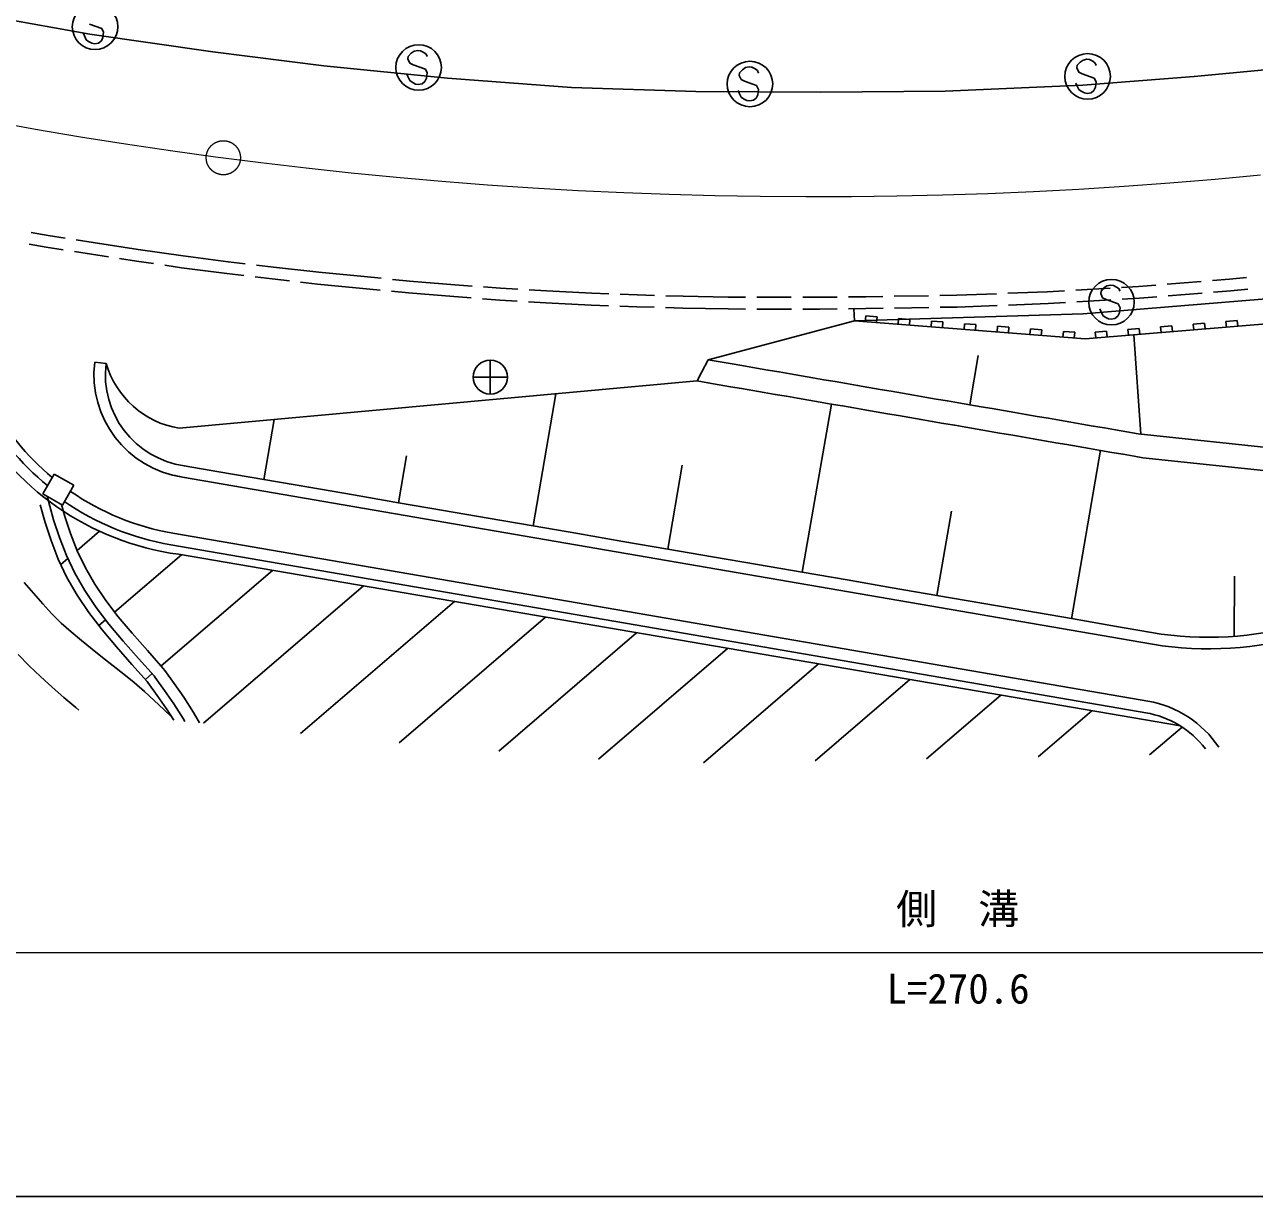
# Model space of a CAD drawing. Units: millimetres, scale not verified. Extents: x 40000 to 680000, y 20000 to 380000.
# Drawn here: x 386980 to 440996, y 205000 to 256487 of the extents above; entities that cross this region are included whole.
import ezdxf
from ezdxf.enums import TextEntityAlignment as Align

# ---------------------------------------------------------------- set-up
doc = ezdxf.new("R2010")
doc.units = ezdxf.units.MM
doc.header["$LTSCALE"] = 1000
doc.linetypes.add('CHAIN', pattern=[18.5, 12, -1.5, 3.5, -1.5])
for name, color, linetype, lineweight in [('M-BGD', 7, 'Continuous', 25), ('M-BMK', 2, 'CHAIN', 13), ('M-STR-HTXT', 7, 'Continuous', 13), ('M-STR-STRC', 7, 'Continuous', 25), ('M-TTL-BAND', 7, 'Continuous', 25)]:
    doc.layers.add(name, color=color, linetype=linetype, lineweight=lineweight)
doc.styles.add('ＭＳ ゴシック', font='')
doc.styles.get('ＭＳ ゴシック').set_extended_font_data('MS Gothic')

msp = doc.modelspace()

# ---------------------------------------------------------------- linework, layer by layer
at = {"layer": 'M-BGD'}
for p, q in [((389841, 256071), (384459, 257032)), ((395254, 255290), (389841, 256071)), ((400116, 254676), (395254, 255290)), ((405549, 254129), (400116, 254676)), ((443803, 254721), (438350, 254207)), ((411008, 253724), (405549, 254129)), ((438350, 254207), (433466, 253826)), ((416469, 253549), (411008, 253724)), ((421950, 253515), (416469, 253549)), ((427419, 253563), (421950, 253515)), ((433466, 253826), (427419, 253563)), ((387269, 247349), (388009, 247221)), ((388009, 247221), (388756, 247105)), ((389250, 247028), (389996, 246912)), ((389996, 246912), (391969, 246605)), ((387184, 246836), (387930, 246707)), ((387930, 246707), (388676, 246591)), ((389170, 246514), (389916, 246399)), ((389916, 246399), (390658, 246283)), ((391969, 246605), (393946, 246320)), ((393946, 246320), (395921, 246060)), ((391152, 246206), (391895, 246091)), ((391895, 246091), (392639, 245983)), ((393134, 245912), (393878, 245805)), ((393878, 245805), (395861, 245544)), ((395921, 246060), (396672, 245972)), ((397169, 245914), (397919, 245826)), ((397919, 245826), (399900, 245604)), ((395861, 245544), (396613, 245456)), ((397110, 245398), (397861, 245310)), ((397861, 245310), (398608, 245226)), ((399900, 245604), (401891, 245415)), ((401891, 245415), (402642, 245341)), ((403140, 245293), (403891, 245219)), ((439155, 245244), (439909, 245305)), ((439909, 245305), (440656, 245378)), ((399105, 245170), (399851, 245087)), ((399851, 245087), (401840, 244897)), ((401840, 244897), (402596, 244824)), ((403093, 244775), (403849, 244701)), ((403849, 244701), (405840, 244540)), ((403891, 245219), (405880, 245058)), ((405880, 245058), (406633, 245000)), ((407132, 244961), (407884, 244903)), ((407884, 244903), (408642, 244858)), ((409141, 244828), (409899, 244783)), ((409899, 244783), (411890, 244684)), ((430167, 244679), (431908, 244744)), ((431908, 244744), (432661, 244789)), ((433160, 244818), (434657, 244907)), ((435156, 244937), (435910, 244982)), ((435910, 244982), (436663, 245043)), ((437162, 245083), (438657, 245204)), ((439201, 244727), (439959, 244788)), ((439959, 244788), (440710, 244861)), ((405840, 244540), (406598, 244481)), ((407096, 244443), (407853, 244384)), ((407853, 244384), (408614, 244339)), ((409113, 244309), (409873, 244263)), ((409873, 244263), (411871, 244164)), ((411871, 244164), (412625, 244136)), ((411890, 244684), (412642, 244656)), ((413141, 244637), (413892, 244608)), ((413892, 244608), (414648, 244587)), ((415148, 244574), (415904, 244553)), ((415904, 244553), (417884, 244512)), ((417884, 244512), (418644, 244510)), ((419144, 244508), (419905, 244506)), ((419905, 244506), (420655, 244507)), ((421155, 244507), (421905, 244508)), ((421905, 244508), (422665, 244517)), ((423165, 244523), (423925, 244532)), ((423925, 244532), (424676, 244544)), ((425176, 244552), (426675, 244576)), ((427175, 244584), (427926, 244596)), ((427926, 244596), (429667, 244660)), ((430192, 244160), (431939, 244225)), ((431939, 244225), (432697, 244270)), ((433196, 244300), (434694, 244389)), ((443492, 244600), (433469, 243778)), ((435193, 244419), (435951, 244464)), ((435951, 244464), (436709, 244525)), ((437208, 244565), (438703, 244686)), ((413124, 244117), (413878, 244088)), ((413878, 244088), (414636, 244067)), ((415136, 244054), (415893, 244033)), ((415893, 244033), (417882, 243992)), ((417882, 243992), (418644, 243990)), ((419144, 243988), (419905, 243986)), ((419905, 243986), (420658, 243987)), ((421158, 243987), (421912, 243988)), ((421912, 243988), (422672, 243997)), ((423172, 244003), (423933, 244012)), ((423428, 243472), (423406, 244003)), ((433469, 243778), (423428, 243472)), ((423922, 243685), (423902, 243435)), ((424420, 243646), (423922, 243685)), ((423933, 244012), (424689, 244024)), ((424401, 243397), (424420, 243646)), ((425189, 244032), (426689, 244056)), ((427189, 244064), (427946, 244076)), ((427946, 244076), (429692, 244141)), ((416998, 241762), (423428, 243472)), ((423428, 243472), (433559, 242682)), ((425369, 243572), (425350, 243323)), ((425868, 243533), (425369, 243572)), ((425848, 243284), (425868, 243533)), ((426816, 243459), (426797, 243210)), ((427315, 243420), (426816, 243459)), ((427295, 243171), (427315, 243420)), ((428264, 243346), (428244, 243097)), ((428762, 243307), (428264, 243346)), ((428743, 243058), (428762, 243307)), ((429711, 243233), (429692, 242984)), ((430209, 243194), (429711, 243233)), ((430190, 242945), (430209, 243194)), ((431158, 243120), (431139, 242871)), ((431657, 243081), (431158, 243120)), ((431637, 242832), (431657, 243081)), ((443602, 243505), (433559, 242682)), ((435940, 243128), (435441, 243087)), ((435441, 243087), (435462, 242838)), ((435960, 242879), (435940, 243128)), ((437374, 243246), (436876, 243205)), ((436876, 243205), (436896, 242956)), ((437395, 242997), (437374, 243246)), ((438809, 243363), (438311, 243322)), ((438311, 243322), (438331, 243073)), ((438829, 243114), (438809, 243363)), ((440244, 243481), (439745, 243440)), ((439745, 243440), (439766, 243191)), ((440264, 243232), (440244, 243481)), ((432606, 243007), (432586, 242758)), ((433104, 242968), (432606, 243007)), ((433085, 242719), (433104, 242968)), ((434505, 243011), (434007, 242970)), ((434007, 242970), (434027, 242721)), ((434526, 242761), (434505, 243011)), ((435707, 242858), (436006, 238488)), ((390556, 241601), (390059, 241661)), ((407436, 241748), (407436, 240248)), ((428498, 239777), (428865, 241941)), ((408186, 240998), (406686, 240998)), ((393766, 238749), (416527, 240828)), ((409316, 234459), (410307, 240260)), ((421139, 232428), (422415, 239812)), ((397492, 236491), (397945, 239129)), ((435887, 238508), (444067, 237631)), ((432969, 230380), (434238, 237781)), ((403404, 235475), (403753, 237536)), ((415228, 233444), (415865, 237136)), ((436100, 237457), (443477, 236666)), ((387780, 235870), (388273, 236740)), ((388273, 236740), (389143, 236246)), ((393910, 236607), (436940, 229194)), ((389143, 236246), (388650, 235376)), ((388650, 235376), (387780, 235870)), ((427046, 231407), (427689, 235105)), ((389290, 233382), (390273, 234225)), ((393485, 234143), (436398, 226751)), ((393397, 233631), (436310, 226238)), ((388573, 232766), (388880, 233030)), ((390933, 230673), (393868, 233194)), ((437745, 225671), (393737, 233213)), ((392975, 228308), (397864, 232506)), ((394835, 225786), (401863, 231821)), ((440114, 229608), (440124, 232255)), ((399105, 225333), (405862, 231135)), ((390241, 230079), (390538, 230334)), ((403430, 224928), (409861, 230450)), ((407806, 224567), (413860, 229765)), ((412182, 224205), (417858, 229079)), ((392285, 227715), (392581, 227969)), ((416805, 224056), (421857, 228394)), ((421703, 224142), (425856, 227708)), ((426600, 224228), (429855, 227023)), ((431497, 224314), (433854, 226338)), ((436394, 224400), (437819, 225623))]:
    msp.add_line(p, q, dxfattribs=at)
for points in [[(416998, 241762), (416727, 241229), (416527, 240828)], [(416998, 241762), (418148, 241564), (418641, 241479), (419134, 241394), (419627, 241309), (420119, 241224), (420612, 241140), (421105, 241055), (421598, 240970), (422090, 240885), (422583, 240800), (423076, 240715), (423569, 240630), (424061, 240545), (424554, 240460), (425047, 240376), (425540, 240291), (426032, 240206), (426525, 240121), (427018, 240036), (427510, 239951), (428003, 239866), (428496, 239781), (428989, 239696), (429481, 239612), (429974, 239527), (430467, 239442), (430960, 239357), (431452, 239272), (431945, 239187), (432438, 239102), (432931, 239017), (433423, 238932), (433916, 238848), (434409, 238763), (434902, 238678), (435394, 238593), (435887, 238508), (436006, 238488)], [(416527, 240828), (416993, 240748), (417486, 240663), (417979, 240578), (418471, 240494), (418964, 240409), (419457, 240324), (419950, 240239), (420442, 240154), (420935, 240069), (421428, 239984), (421921, 239899), (422413, 239815), (422906, 239730), (423399, 239645), (423892, 239560), (424384, 239475), (424877, 239390), (425370, 239305), (425862, 239220), (426355, 239135), (426848, 239051), (427341, 238966), (427833, 238881), (428326, 238796), (428819, 238711), (429312, 238626), (429804, 238541), (430297, 238456), (430790, 238371), (431283, 238287), (431775, 238202), (432268, 238117), (432761, 238032), (433254, 237947), (433746, 237862), (434239, 237777), (434732, 237692), (435225, 237607), (435717, 237523), (436100, 237457)], [(393995, 237100), (393995, 237100), (395517, 236837), (397488, 236498), (399459, 236158), (401430, 235819), (403401, 235479), (405372, 235140), (407343, 234800), (409314, 234461), (411285, 234121), (413256, 233782), (415227, 233442), (417198, 233102), (419169, 232763), (421140, 232423), (423111, 232084), (425082, 231744), (427053, 231405), (429024, 231065), (430995, 230726), (432966, 230386), (434937, 230047), (436908, 229707)], [(387966, 235770), (388251, 234725), (388509, 233948), (388818, 233161), (389186, 232380), (389622, 231622), (390123, 230877), (390685, 230141), (391307, 229402), (391987, 228637), (392667, 227872), (392716, 227805), (393127, 227235), (393541, 226646), (393952, 226001), (394023, 225872)], [(387665, 235393), (387878, 234612), (388142, 233815), (388460, 233006), (388840, 232199), (389291, 231415), (389806, 230650), (390381, 229897), (391012, 229147), (391696, 228377), (392363, 227627), (392400, 227576), (392810, 227009), (393217, 226429), (393539, 225923)], [(388604, 235408), (388749, 234875), (388998, 234125), (389296, 233367), (389648, 232621), (390064, 231897), (390546, 231180), (391091, 230466), (391700, 229743), (392376, 228982), (393072, 228199), (393136, 228111), (393551, 227537), (393973, 226935), (394399, 226267), (394655, 225805)], [(393454, 226056), (393098, 226397), (392672, 226796), (392241, 227190), (391796, 227577), (391339, 227952), (390875, 228319), (390408, 228684), (389942, 229049), (389481, 229419), (389030, 229799), (388592, 230193), (388172, 230604), (387774, 231038), (387571, 231271), (387368, 231505), (387165, 231741), (386965, 231980)], [(389369, 226365), (389236, 226477), (388710, 226925), (388189, 227378), (387678, 227841), (387178, 228315), (386692, 228805)]]:
    msp.add_lwpolyline(points, dxfattribs=at)
msp.add_circle((407436, 240998), 750, dxfattribs=at)
for centre, radius, start, end in [((394581, 241112), 4555, 173.0843, 261.6824), ((394581, 241112), 4055, 173.0843, 261.6824), ((394446, 242747), 4055, 196.4211, 260.3555), ((395395, 245230), 11250, 207.7781, 230.2186), ((395397, 245338), 12238, 208.0887, 262.2014), ((395407, 245362), 11763, 208.4439, 230.9422), ((395395, 245230), 8750, 257.3689, 260.2254), ((395395, 245230), 11770, 235.3591, 260.2254), ((395395, 245230), 11250, 235.3591, 260.2254), ((438971, 244547), 14982, 262.0839, 313.052), ((438970, 244427), 15367, 262.4078, 313.3389), ((435516, 222126), 4707, 33.6739, 80.1625), ((435516, 222126), 4187, 37.4225, 80.1625)]:
    msp.add_arc(centre, radius, start, end, dxfattribs=at)
at = {"layer": 'M-BMK'}
msp.add_lwpolyline([(385495, 252248), (387463, 251895), (389436, 251561), (391411, 251248), (393389, 250954), (395370, 250680), (397354, 250426), (399340, 250191), (401329, 249977), (403319, 249782), (405311, 249607), (407305, 249453), (409301, 249318), (411298, 249203), (413295, 249108), (415294, 249033), (417293, 248978), (419293, 248944), (421293, 248929), (423293, 248934), (425293, 248959), (427292, 249004), (429291, 249069), (431289, 249154), (433286, 249259), (435283, 249384), (437277, 249529), (439270, 249694), (441262, 249879)], dxfattribs=at)
msp.add_circle((395709, 250636), 750, dxfattribs=at)
at = {"layer": 'M-STR-HTXT'}
msp.add_line((300817, 215715), (555144, 215715), dxfattribs=at)
at = {"layer": 'M-STR-STRC'}
for p, q in [((389605, 255990), (389566, 256100)), ((389838, 256509), (390371, 256322)), ((390371, 256322), (390451, 256149)), ((390451, 256149), (390422, 255922)), ((389689, 255813), (389605, 255990)), ((389792, 255739), (389689, 255813)), ((389939, 255664), (389792, 255739)), ((390059, 255647), (389939, 255664)), ((390226, 255676), (390059, 255647)), ((390351, 255772), (390226, 255676)), ((390422, 255922), (390351, 255772)), ((403828, 255090), (403812, 254976)), ((403812, 254976), (403898, 254794)), ((403956, 255228), (403828, 255090)), ((404087, 255321), (403956, 255228)), ((404253, 255355), (404087, 255321)), ((404369, 255339), (404253, 255355)), ((404513, 255266), (404369, 255339)), ((404623, 255192), (404513, 255266)), ((404658, 255081), (404623, 255192)), ((433637, 254962), (433471, 254928)), ((433753, 254946), (433637, 254962)), ((403898, 254794), (404049, 254720)), ((404049, 254720), (404582, 254533)), ((404582, 254533), (404662, 254360)), ((418508, 254502), (418380, 254363)), ((418639, 254595), (418508, 254502)), ((418805, 254628), (418639, 254595)), ((418921, 254612), (418805, 254628)), ((419065, 254540), (418921, 254612)), ((419175, 254466), (419065, 254540)), ((419210, 254354), (419175, 254466)), ((433211, 254697), (433196, 254583)), ((433196, 254583), (433282, 254401)), ((433340, 254835), (433211, 254697)), ((433471, 254928), (433340, 254835)), ((433897, 254874), (433753, 254946)), ((434007, 254799), (433897, 254874)), ((434041, 254688), (434007, 254799)), ((403815, 254201), (403776, 254311)), ((403900, 254024), (403815, 254201)), ((404003, 253950), (403900, 254024)), ((404149, 253875), (404003, 253950)), ((404437, 253887), (404270, 253858)), ((404562, 253984), (404437, 253887)), ((404632, 254133), (404562, 253984)), ((404662, 254360), (404632, 254133)), ((418380, 254363), (418364, 254249)), ((418364, 254249), (418450, 254067)), ((418450, 254067), (418601, 253994)), ((418601, 253994), (419133, 253806)), ((433199, 253808), (433160, 253918)), ((433282, 254401), (433433, 254327)), ((433433, 254327), (433965, 254140)), ((433965, 254140), (434045, 253967)), ((434045, 253967), (434016, 253740)), ((404270, 253858), (404149, 253875)), ((418367, 253475), (418328, 253584)), ((418451, 253297), (418367, 253475)), ((419184, 253406), (419113, 253257)), ((419133, 253806), (419214, 253634)), ((419214, 253634), (419184, 253406)), ((433283, 253631), (433199, 253808)), ((433386, 253557), (433283, 253631)), ((433533, 253482), (433386, 253557)), ((433653, 253466), (433533, 253482)), ((433821, 253494), (433653, 253466)), ((433945, 253591), (433821, 253494)), ((434016, 253740), (433945, 253591)), ((418555, 253224), (418451, 253297)), ((418701, 253149), (418555, 253224)), ((418821, 253132), (418701, 253149)), ((418989, 253161), (418821, 253132)), ((419113, 253257), (418989, 253161)), ((434260, 244778), (434244, 244665)), ((434388, 244917), (434260, 244778)), ((434519, 245010), (434388, 244917)), ((434685, 245044), (434519, 245010)), ((434801, 245028), (434685, 245044)), ((434946, 244955), (434801, 245028)), ((435056, 244881), (434946, 244955)), ((435090, 244769), (435056, 244881)), ((434244, 244665), (434330, 244482)), ((434330, 244482), (434481, 244409)), ((434481, 244409), (435014, 244221)), ((435014, 244221), (435094, 244049)), ((434247, 243890), (434208, 244000)), ((434332, 243712), (434247, 243890)), ((434435, 243639), (434332, 243712)), ((434581, 243564), (434435, 243639)), ((434994, 243672), (434869, 243576)), ((435065, 243821), (434994, 243672)), ((435094, 244049), (435065, 243821)), ((434702, 243547), (434581, 243564)), ((434869, 243576), (434702, 243547))]:
    msp.add_line(p, q, dxfattribs=at)
for centre in [(390075, 256393), (404286, 254604), (433670, 254211), (418838, 253877), (434718, 244292)]:
    msp.add_circle(centre, 1000, dxfattribs=at)
at = {"layer": 'M-TTL-BAND'}
msp.add_line((40000, 205000), (579000, 205000), dxfattribs=at)

# ---------------------------------------------------------------- texts
at = {"layer": 'M-STR-HTXT', "style": 'ＭＳ ゴシック'}
msp.add_text('側\u3000溝', height=1320, dxfattribs=at).set_placement((425258, 217633), align=Align.MIDDLE_LEFT)
msp.add_text('L=270.6', height=1320, dxfattribs=at).set_placement((427980, 213077), align=Align.BOTTOM_CENTER)

doc.saveas('drawing.dxf')
